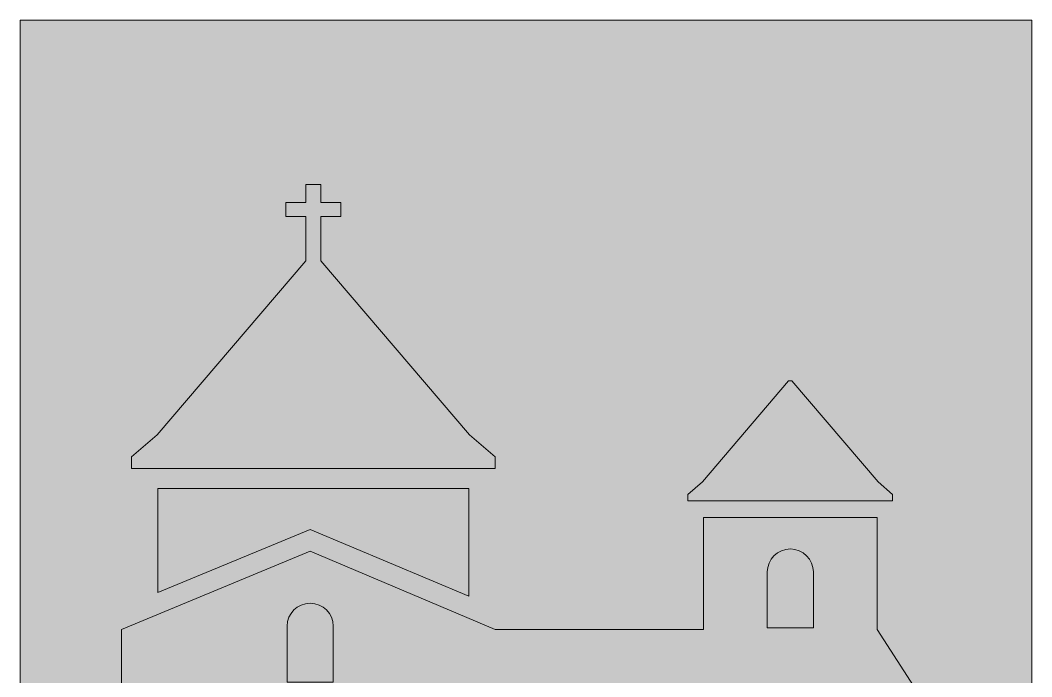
# Model space of a CAD drawing. Header units: millimetres. Extents: x -1334 to 1514, y -1037 to 10.
# Drawn here: x -26.3 to 73.7, y -543.9 to -479 of the extents above; entities that cross this region are included whole.
import ezdxf

# ---------------------------------------------------------------- set-up
doc = ezdxf.new("R2010")
doc.units = ezdxf.units.MM
doc.header["$MEASUREMENT"] = 0
doc.layers.add('bg', color=7, linetype='Continuous', lineweight=0)
doc.layers.add('icons', color=7, linetype='Continuous', lineweight=0)

# ---------------------------------------------------------------- blocks, each defined once
blk = doc.blocks.new('Block_204')
at = {"layer": 'icons'}
for points in [[(20.66, -523.33), (20.66, -522.194), (18.112, -519.996), (3.415, -502.781), (3.415, -498.397), (5.391, -498.397), (5.391, -497.021), (3.415, -497.021), (3.415, -495.258), (1.948, -495.258), (1.948, -497.021), (-0.028, -497.021), (-0.028, -498.397), (1.948, -498.397), (1.948, -502.781), (-12.749, -519.996), (-15.297, -522.194), (-15.297, -523.33), (2.682, -523.33)], [(59.951, -526.533), (59.951, -525.894), (58.518, -524.657), (49.996, -514.675), (49.833, -514.675), (49.67, -514.675), (41.148, -524.657), (39.715, -525.894), (39.715, -526.533), (49.833, -526.533)], [(-12.694, -535.595), (2.38, -529.353), (18.057, -535.975), (18.057, -525.33), (-12.694, -525.33)]]:
    blk.add_lwpolyline(points, close=True, dxfattribs=at)
for points, knots in [([(58.411, -539.25), (58.411, -539.25), (58.411, -528.176), (58.411, -528.176), (58.411, -528.176), (41.255, -528.176), (41.255, -528.176), (41.255, -528.176), (41.255, -539.25), (41.255, -539.25), (41.255, -539.25), (20.671, -539.25), (20.671, -539.25), (20.671, -539.25), (2.372, -531.521), (2.372, -531.521), (2.372, -531.521), (-16.293, -539.25), (-16.293, -539.25), (-16.293, -539.25), (-16.297, -539.25), (-16.297, -539.25), (-16.297, -539.25), (-16.297, -569), (-16.297, -569), (-16.297, -569), (-0.827, -569), (-0.827, -569), (-0.827, -569), (-0.827, -553.601), (-0.827, -553.601), (-0.827, -551.834), (0.601, -550.405), (2.372, -550.405), (4.136, -550.405), (5.565, -551.834), (5.565, -553.601), (5.565, -553.601), (5.565, -569), (5.565, -569), (5.565, -569), (63.703, -569), (63.703, -569), (63.703, -569), (63.703, -547.421), (63.703, -547.421), (63.703, -547.421), (58.411, -539.25), (58.411, -539.25)], [0, 0, 0, 0, 1, 1, 1, 2, 2, 2, 3, 3, 3, 4, 4, 4, 5, 5, 5, 6, 6, 6, 7, 7, 7, 8, 8, 8, 9, 9, 9, 10, 10, 10, 11, 11, 11, 12, 12, 12, 13, 13, 13, 14, 14, 14, 15, 15, 15, 16, 16, 16, 16]), ([(52.114, -539.099), (52.114, -539.099), (47.552, -539.099), (47.552, -539.099), (47.552, -539.099), (47.552, -533.571), (47.552, -533.571), (47.552, -532.312), (48.572, -531.292), (49.835, -531.292), (51.094, -531.292), (52.114, -532.312), (52.114, -533.571), (52.114, -533.571), (52.114, -539.099), (52.114, -539.099)], [0, 0, 0, 0, 1, 1, 1, 2, 2, 2, 3, 3, 3, 4, 4, 4, 5, 5, 5, 5]), ([(4.653, -544.465), (4.653, -544.465), (0.092, -544.465), (0.092, -544.465), (0.092, -544.465), (0.092, -538.937), (0.092, -538.937), (0.092, -537.678), (1.111, -536.658), (2.374, -536.658), (3.634, -536.658), (4.653, -537.678), (4.653, -538.937), (4.653, -538.937), (4.653, -544.465), (4.653, -544.465)], [0, 0, 0, 0, 1, 1, 1, 2, 2, 2, 3, 3, 3, 4, 4, 4, 5, 5, 5, 5]), ([(-6.299, -558.212), (-6.299, -558.212), (-10.86, -558.212), (-10.86, -558.212), (-10.86, -558.212), (-10.86, -552.684), (-10.86, -552.684), (-10.86, -551.425), (-9.841, -550.405), (-8.578, -550.405), (-7.318, -550.405), (-6.299, -551.425), (-6.299, -552.684), (-6.299, -552.684), (-6.299, -558.212), (-6.299, -558.212)], [0, 0, 0, 0, 1, 1, 1, 2, 2, 2, 3, 3, 3, 4, 4, 4, 5, 5, 5, 5]), ([(16.265, -558.212), (16.265, -558.212), (11.703, -558.212), (11.703, -558.212), (11.703, -558.212), (11.703, -552.684), (11.703, -552.684), (11.703, -551.425), (12.723, -550.405), (13.986, -550.405), (15.245, -550.405), (16.265, -551.425), (16.265, -552.684), (16.265, -552.684), (16.265, -558.212), (16.265, -558.212)], [0, 0, 0, 0, 1, 1, 1, 2, 2, 2, 3, 3, 3, 4, 4, 4, 5, 5, 5, 5]), ([(32.549, -558.212), (32.549, -558.212), (27.988, -558.212), (27.988, -558.212), (27.988, -558.212), (27.988, -552.684), (27.988, -552.684), (27.988, -551.425), (29.007, -550.405), (30.27, -550.405), (31.526, -550.405), (32.549, -551.425), (32.549, -552.684), (32.549, -552.684), (32.549, -558.212), (32.549, -558.212)], [0, 0, 0, 0, 1, 1, 1, 2, 2, 2, 3, 3, 3, 4, 4, 4, 5, 5, 5, 5]), ([(45.739, -558.212), (45.739, -558.212), (41.178, -558.212), (41.178, -558.212), (41.178, -558.212), (41.178, -552.684), (41.178, -552.684), (41.178, -551.425), (42.198, -550.405), (43.46, -550.405), (44.72, -550.405), (45.739, -551.425), (45.739, -552.684), (45.739, -552.684), (45.739, -558.212), (45.739, -558.212)], [0, 0, 0, 0, 1, 1, 1, 2, 2, 2, 3, 3, 3, 4, 4, 4, 5, 5, 5, 5]), ([(58.267, -558.212), (58.267, -558.212), (53.705, -558.212), (53.705, -558.212), (53.705, -558.212), (53.705, -552.684), (53.705, -552.684), (53.705, -551.425), (54.725, -550.405), (55.988, -550.405), (57.247, -550.405), (58.267, -551.425), (58.267, -552.684), (58.267, -552.684), (58.267, -558.212), (58.267, -558.212)], [0, 0, 0, 0, 1, 1, 1, 2, 2, 2, 3, 3, 3, 4, 4, 4, 5, 5, 5, 5])]:
    blk.add_open_spline(points, degree=3, knots=knots, dxfattribs=at)
blk = doc.blocks.new('Block_203')
at = {"layer": 'icons'}
blk.add_blockref('Block_204', (0, 0), dxfattribs=at)
blk = doc.blocks.new('Block_202')
at = {"layer": 'icons'}
blk.add_blockref('Block_203', (0, 0), dxfattribs=at)

msp = doc.modelspace()

# ---------------------------------------------------------------- hatches: boundary and pattern name
at = {"layer": 'bg', "true_color": 0x592d2c, "transparency": 33554687}
h = msp.add_hatch(color=29, dxfattribs=at)
h.dxf.hatch_style = 2
h.paths.add_polyline_path([(73.703, -579), (-26.297, -579), (-26.297, -479), (73.703, -479)])

# ---------------------------------------------------------------- linework, layer by layer
at = {"layer": 'bg'}
msp.add_lwpolyline([(73.703, -579), (-26.297, -579), (-26.297, -479), (73.703, -479)], close=True, dxfattribs=at)

# ---------------------------------------------------------------- block references
at = {"layer": 'icons'}
msp.add_blockref('Block_202', (0, 0), dxfattribs=at)

doc.saveas('drawing.dxf')
